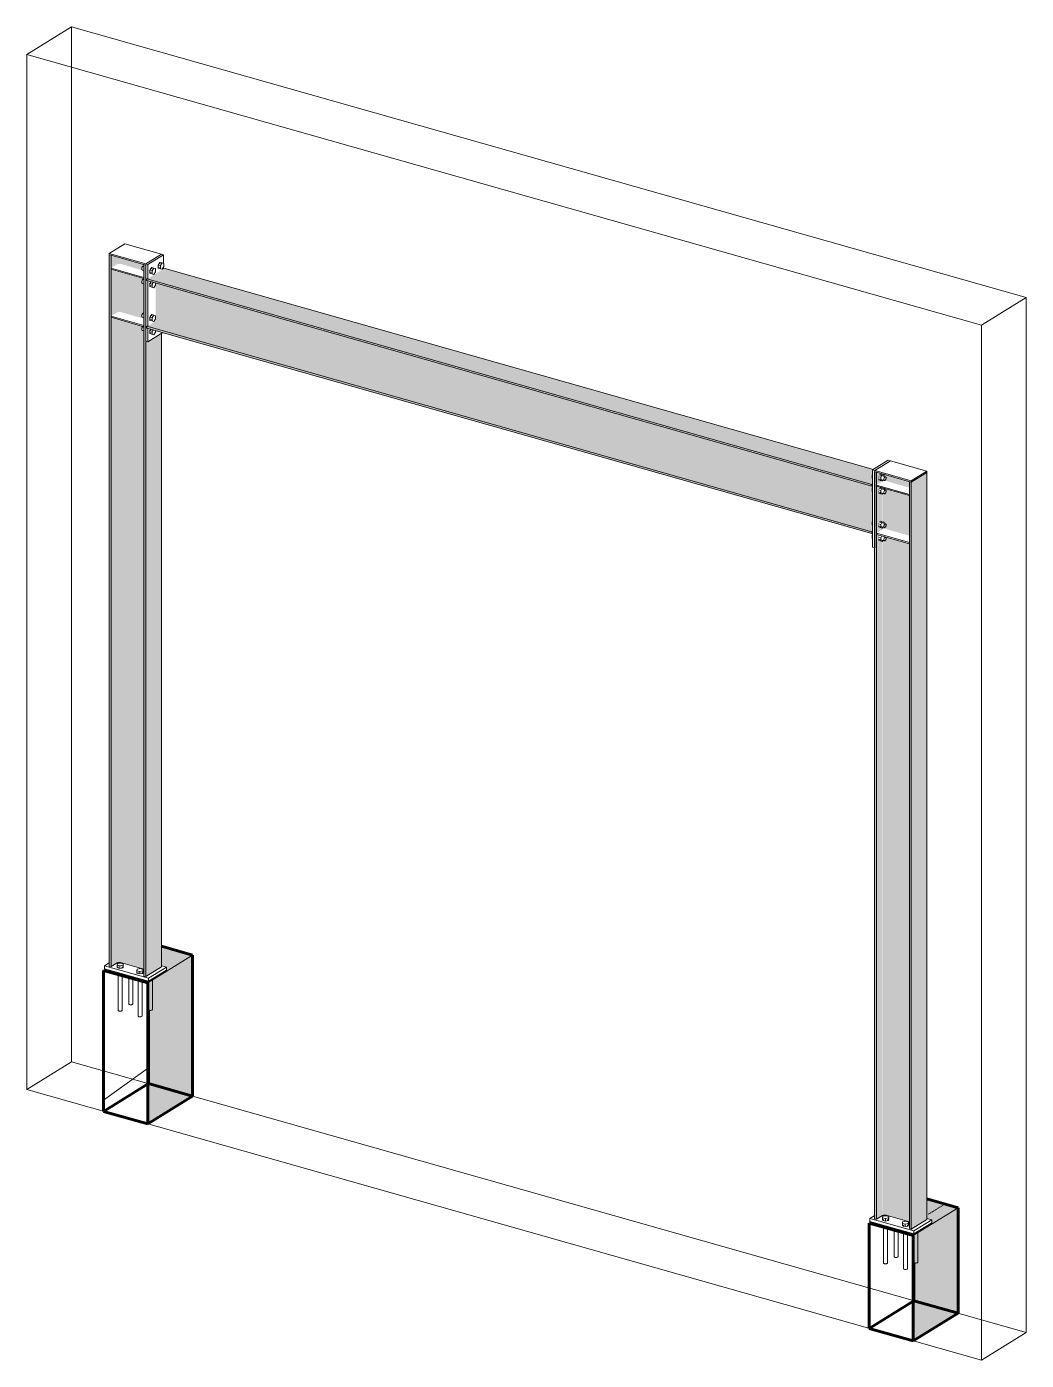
# Model space of a CAD drawing. Header units: inches. Extents: x -8939 to -8174, y -29 to 1319.
# Drawn here: x -8362 to -8174.1, y 1067.9 to 1318.6 of the extents above.
import ezdxf

# ---------------------------------------------------------------- set-up
doc = ezdxf.new("R2010")
doc.units = ezdxf.units.IN
doc.header["$MEASUREMENT"] = 0
doc.linetypes.add('Dash 1_16_', pattern=[0.125, 0.0625, -0.0625])
for name, color, linetype, lineweight in [('A-DETL-1', 90, 'Dash 1_16_', 9), ('A-GENM', 5, 'Continuous', 9), ('G-ANNO-SYMB', 111, 'Continuous', 9), ('S-BEAM', 12, 'Continuous', 9), ('S-BEAM-1', 63, 'Continuous', 9), ('S-COLS', 52, 'Continuous', 9), ('S-COLS-1', 22, 'Continuous', 9), ('S-FNDN', 32, 'Continuous', 18), ('S-FNDN-3', 32, 'Continuous', 60), ('S-FSTN', 2, 'Continuous', 9)]:
    doc.layers.add(name, color=color, linetype=linetype, lineweight=lineweight)
doc.layers.add('A-WALL-PATT-1', color=235, linetype='Continuous', lineweight=18, transparency=0.4)
doc.layers.add('S-FNDN-1', color=235, linetype='Continuous', lineweight=18, transparency=0.4)

# ---------------------------------------------------------------- blocks, each defined once
blk = doc.blocks.new('W-Wide Flange - W10X22 _MOMENT FRAME_-2399009-MOMENT FRAME _1_ - 3D')
at = {"layer": 'S-BEAM-1'}
for points in [[(-8727.81, 1232.6), (-8727.67, 1232.68), (-8727.67, 1233.78), (-8727.7, 1233.79), (-8727.7, 1234.38), (-8727.67, 1234.42), (-8727.67, 1235.32), (-8727.5, 1235.42), (-8860.86, 1273.24), (-8860.89, 1273.23), (-8860.89, 1273.13), (-8863.84, 1271.31), (-8863.95, 1271.33), (-8864.08, 1271.25), (-8733.46, 1234.2)], [(-8727.81, 1232.27), (-8727.81, 1232.6), (-8864.08, 1271.25), (-8864.08, 1270.92), (-8733.46, 1233.88)], [(-8727.69, 1225.55), (-8727.67, 1225.57), (-8727.67, 1231.28), (-8727.7, 1231.31), (-8727.7, 1231.88), (-8727.67, 1231.93), (-8727.67, 1232.36), (-8727.81, 1232.27), (-8862.41, 1270.45), (-8862.41, 1263.76), (-8727.7, 1225.55)], [(-8727.67, 1224.73), (-8727.69, 1224.93), (-8727.7, 1224.93), (-8727.7, 1225.55), (-8862.41, 1263.76), (-8862.41, 1263.71), (-8862.46, 1263.64), (-8862.56, 1263.3), (-8862.76, 1263.04), (-8727.7, 1224.74)], [(-8727.81, 1223.66), (-8727.67, 1223.75), (-8727.67, 1224.73), (-8862.76, 1263.04), (-8863.84, 1262.37), (-8863.95, 1262.4), (-8864.08, 1262.32), (-8730.47, 1224.42)], [(-8727.81, 1223.34), (-8727.81, 1223.66), (-8864.08, 1262.32), (-8864.08, 1261.99), (-8733.46, 1224.94)]]:
    blk.add_hatch(color=256, dxfattribs=at).paths.add_polyline_path(points, flags=0)
h = blk.add_hatch(color=256, dxfattribs=at)
h.paths.add_polyline_path([(-8727.81, 1223.34), (-8727.67, 1223.44), (-8727.67, 1223.75), (-8727.81, 1223.66)], flags=0)
h.paths.add_polyline_path([(-8727.81, 1232.27), (-8727.67, 1232.36), (-8727.67, 1232.68), (-8727.81, 1232.6)], flags=0)
at = {"layer": 'S-BEAM'}
for p, q in [((-8864.08, 1271.25), (-8863.95, 1271.33)), ((-8864.08, 1270.92), (-8864.08, 1271.25)), ((-8864.08, 1271.25), (-8727.81, 1232.6)), ((-8860.89, 1273.23), (-8860.86, 1273.24)), ((-8860.86, 1273.24), (-8727.5, 1235.42)), ((-8864.08, 1270.92), (-8727.81, 1232.27)), ((-8864.08, 1262.32), (-8863.95, 1262.4)), ((-8864.08, 1261.99), (-8864.08, 1262.32)), ((-8864.08, 1262.32), (-8727.81, 1223.66)), ((-8864.08, 1261.99), (-8727.81, 1223.34)), ((-8727.67, 1232.68), (-8727.81, 1232.6)), ((-8727.81, 1232.6), (-8727.81, 1232.27)), ((-8727.81, 1232.27), (-8727.67, 1232.36)), ((-8727.67, 1223.75), (-8727.81, 1223.66)), ((-8727.81, 1223.66), (-8727.81, 1223.34)), ((-8727.81, 1223.34), (-8727.67, 1223.42))]:
    blk.add_line(p, q, dxfattribs=at)
blk = doc.blocks.new('051200 - Structural Steel Framing - Base Plate - 4 holes - 2-1954473-MOMENT FRAME _1_ - 3D')
at = {"layer": 'A-GENM'}
for p, q in [((-8725.74, 1095), (-8725.78, 1094.73)), ((-8725.78, 1094.73), (-8725.25, 1094.58)), ((-8725.78, 1094.28), (-8725.78, 1094.73)), ((-8725.25, 1094.12), (-8725.78, 1094.28)), ((-8725.15, 1095.12), (-8725.74, 1095)), ((-8725.57, 1094.39), (-8725.57, 1094.14)), ((-8725.57, 1093.3), (-8725.57, 1092.94)), ((-8725.25, 1094.58), (-8724.66, 1094.7)), ((-8725.25, 1094.12), (-8725.25, 1094.58)), ((-8724.66, 1094.24), (-8725.25, 1094.12)), ((-8724.62, 1094.97), (-8725.15, 1095.12)), ((-8724.82, 1094.14), (-8724.82, 1094.39)), ((-8724.66, 1094.7), (-8724.62, 1094.97)), ((-8724.66, 1094.24), (-8724.66, 1094.7)), ((-8724.62, 1094.51), (-8724.66, 1094.24)), ((-8724.62, 1094.97), (-8724.62, 1094.51)), ((-8722.01, 1093.94), (-8722.06, 1093.67)), ((-8722.06, 1093.67), (-8721.52, 1093.52)), ((-8722.06, 1093.22), (-8722.06, 1093.67)), ((-8721.52, 1093.07), (-8722.06, 1093.22)), ((-8721.43, 1094.06), (-8722.01, 1093.94)), ((-8721.85, 1093.34), (-8721.85, 1093.08)), ((-8721.52, 1093.52), (-8720.94, 1093.64)), ((-8721.52, 1093.07), (-8721.52, 1093.52)), ((-8720.94, 1093.18), (-8721.52, 1093.07)), ((-8720.89, 1093.91), (-8721.43, 1094.06)), ((-8721.1, 1093.08), (-8721.1, 1093.34)), ((-8720.94, 1093.64), (-8720.89, 1093.91)), ((-8720.94, 1093.18), (-8720.94, 1093.64)), ((-8720.89, 1093.46), (-8720.94, 1093.18)), ((-8720.89, 1093.91), (-8720.89, 1093.46)), ((-8725.57, 1092.94), (-8725.57, 1086.22)), ((-8724.82, 1092.73), (-8724.82, 1093.09)), ((-8724.82, 1086.22), (-8724.82, 1092.73)), ((-8723.61, 1092.74), (-8723.61, 1092.39)), ((-8723.61, 1092.39), (-8723.61, 1087.43)), ((-8722.86, 1092.17), (-8722.86, 1092.53)), ((-8722.86, 1087.43), (-8722.86, 1092.17)), ((-8721.85, 1092.24), (-8721.85, 1091.89)), ((-8721.85, 1091.89), (-8721.85, 1085.16)), ((-8721.1, 1091.67), (-8721.1, 1092.03)), ((-8721.1, 1085.16), (-8721.1, 1091.67)), ((-8719.89, 1091.7), (-8719.89, 1086.38)), ((-8719.14, 1086.38), (-8719.14, 1092.16))]:
    blk.add_line(p, q, dxfattribs=at)
for points in [[(-8725.41, 1086.09, 0), (-8725.48, 1086.12, 0), (-8725.54, 1086.15, 0), (-8725.57, 1086.19, 0), (-8725.57, 1086.23, 0)], [(-8724.82, 1086.22, 0), (-8724.83, 1086.21, 0), (-8724.85, 1086.17, 0), (-8724.89, 1086.13, 0), (-8724.95, 1086.1, 0), (-8725.04, 1086.08, 0), (-8725.13, 1086.07, 0), (-8725.23, 1086.06, 0), (-8725.32, 1086.07, 0), (-8725.41, 1086.09, 0)], [(-8723.45, 1087.3, 0), (-8723.52, 1087.33, 0), (-8723.57, 1087.37, 0), (-8723.6, 1087.4, 0), (-8723.61, 1087.45, 0)], [(-8722.86, 1087.43, 0), (-8722.86, 1087.42, 0), (-8722.88, 1087.38, 0), (-8722.93, 1087.35, 0), (-8722.99, 1087.32, 0), (-8723.07, 1087.29, 0), (-8723.17, 1087.28, 0), (-8723.26, 1087.28, 0), (-8723.36, 1087.29, 0), (-8723.45, 1087.3, 0)], [(-8719.72, 1086.25, 0), (-8719.79, 1086.27, 0), (-8719.85, 1086.31, 0), (-8719.88, 1086.35, 0), (-8719.89, 1086.39, 0)], [(-8719.14, 1086.38, 0), (-8719.14, 1086.37, 0), (-8719.16, 1086.33, 0), (-8719.2, 1086.29, 0), (-8719.27, 1086.26, 0), (-8719.35, 1086.24, 0), (-8719.44, 1086.22, 0), (-8719.54, 1086.22, 0), (-8719.63, 1086.23, 0), (-8719.72, 1086.25, 0)], [(-8721.68, 1085.03, 0), (-8721.76, 1085.06, 0), (-8721.81, 1085.1, 0), (-8721.84, 1085.13, 0), (-8721.85, 1085.18, 0)], [(-8721.1, 1085.16, 0), (-8721.1, 1085.15, 0), (-8721.12, 1085.11, 0), (-8721.16, 1085.08, 0), (-8721.23, 1085.05, 0), (-8721.31, 1085.02, 0), (-8721.4, 1085.01, 0), (-8721.5, 1085.01, 0), (-8721.6, 1085.02, 0), (-8721.68, 1085.03, 0)]]:
    blk.add_polyline3d(points, dxfattribs=at)
at = {"layer": 'S-BEAM'}
for p, q in [((-8727.26, 1095.17), (-8728.18, 1094.61)), ((-8728.18, 1094.61), (-8719.9, 1092.26)), ((-8728.18, 1094.04), (-8728.18, 1094.61)), ((-8719.9, 1091.69), (-8728.18, 1094.04)), ((-8719.9, 1092.26), (-8716.53, 1094.34)), ((-8716.53, 1093.77), (-8719.9, 1091.69)), ((-8716.53, 1094.34), (-8717.45, 1094.6)), ((-8716.53, 1093.77), (-8716.53, 1094.34)), ((-8719.9, 1092.26), (-8719.9, 1091.69))]:
    blk.add_line(p, q, dxfattribs=at)
blk = doc.blocks.new('051200 - Structural Steel Framing - Base Plate - 4 holes - 2-V2-MOMENT FRAME _1_ - 3D')
at = {"layer": 'A-GENM'}
for p, q in [((-8869.59, 1142.5), (-8869.63, 1142.23)), ((-8869.63, 1142.23), (-8869.1, 1142.07)), ((-8869.63, 1141.77), (-8869.63, 1142.23)), ((-8869.1, 1141.62), (-8869.63, 1141.77)), ((-8869, 1142.62), (-8869.59, 1142.5)), ((-8869.43, 1141.89), (-8869.43, 1141.64)), ((-8869.43, 1140.8), (-8869.43, 1140.44)), ((-8869.1, 1142.07), (-8868.51, 1142.19)), ((-8869.1, 1141.62), (-8869.1, 1142.07)), ((-8868.51, 1141.74), (-8869.1, 1141.62)), ((-8868.47, 1142.46), (-8869, 1142.62)), ((-8868.68, 1141.64), (-8868.68, 1141.89)), ((-8868.51, 1142.19), (-8868.47, 1142.46)), ((-8868.51, 1141.74), (-8868.51, 1142.19)), ((-8868.47, 1142.01), (-8868.51, 1141.74)), ((-8868.47, 1142.46), (-8868.47, 1142.01)), ((-8865.86, 1141.44), (-8865.91, 1141.17)), ((-8865.91, 1141.17), (-8865.37, 1141.02)), ((-8865.91, 1140.72), (-8865.91, 1141.17)), ((-8865.28, 1141.56), (-8865.86, 1141.44)), ((-8865.7, 1140.83), (-8865.7, 1140.58)), ((-8865.37, 1141.02), (-8864.79, 1141.14)), ((-8865.37, 1140.56), (-8865.37, 1141.02)), ((-8864.74, 1141.41), (-8865.28, 1141.56)), ((-8864.95, 1140.58), (-8864.95, 1140.83)), ((-8864.79, 1141.14), (-8864.74, 1141.41)), ((-8864.79, 1140.68), (-8864.79, 1141.14)), ((-8864.74, 1140.95), (-8864.79, 1140.68)), ((-8864.74, 1141.41), (-8864.74, 1140.95)), ((-8869.43, 1140.44), (-8869.43, 1133.72)), ((-8868.68, 1140.23), (-8868.68, 1140.59)), ((-8868.68, 1133.72), (-8868.68, 1140.23)), ((-8867.46, 1140.24), (-8867.46, 1139.88)), ((-8867.46, 1139.88), (-8867.46, 1134.93)), ((-8866.71, 1139.67), (-8866.71, 1140.03)), ((-8866.71, 1134.93), (-8866.71, 1139.67)), ((-8865.37, 1140.56), (-8865.91, 1140.72)), ((-8865.7, 1139.74), (-8865.7, 1139.38)), ((-8865.7, 1139.38), (-8865.7, 1132.66)), ((-8864.79, 1140.68), (-8865.37, 1140.56)), ((-8864.95, 1139.17), (-8864.95, 1139.53)), ((-8864.95, 1132.66), (-8864.95, 1139.17)), ((-8863.74, 1139.2), (-8863.74, 1133.87)), ((-8862.99, 1133.87), (-8862.99, 1139.66))]:
    blk.add_line(p, q, dxfattribs=at)
for points in [[(-8869.26, 1133.59, 0), (-8869.33, 1133.62, 0), (-8869.39, 1133.65, 0), (-8869.42, 1133.69, 0), (-8869.42, 1133.73, 0)], [(-8868.68, 1133.72, 0), (-8868.68, 1133.71, 0), (-8868.7, 1133.67, 0), (-8868.74, 1133.63, 0), (-8868.8, 1133.6, 0), (-8868.89, 1133.58, 0), (-8868.98, 1133.56, 0), (-8869.08, 1133.56, 0), (-8869.17, 1133.57, 0), (-8869.26, 1133.59, 0)], [(-8867.3, 1134.8, 0), (-8867.37, 1134.83, 0), (-8867.42, 1134.86, 0), (-8867.46, 1134.9, 0), (-8867.46, 1134.94, 0)], [(-8866.71, 1134.93, 0), (-8866.71, 1134.92, 0), (-8866.73, 1134.88, 0), (-8866.78, 1134.84, 0), (-8866.84, 1134.81, 0), (-8866.92, 1134.79, 0), (-8867.02, 1134.78, 0), (-8867.11, 1134.78, 0), (-8867.21, 1134.78, 0), (-8867.3, 1134.8, 0)], [(-8863.57, 1133.74, 0), (-8863.64, 1133.77, 0), (-8863.7, 1133.81, 0), (-8863.73, 1133.85, 0), (-8863.74, 1133.89, 0)], [(-8862.99, 1133.87, 0), (-8862.99, 1133.86, 0), (-8863.01, 1133.82, 0), (-8863.05, 1133.79, 0), (-8863.12, 1133.76, 0), (-8863.2, 1133.73, 0), (-8863.29, 1133.72, 0), (-8863.39, 1133.72, 0), (-8863.48, 1133.73, 0), (-8863.57, 1133.74, 0)], [(-8865.53, 1132.53, 0), (-8865.61, 1132.56, 0), (-8865.66, 1132.59, 0), (-8865.69, 1132.63, 0), (-8865.7, 1132.67, 0)], [(-8864.95, 1132.66, 0), (-8864.95, 1132.65, 0), (-8864.97, 1132.61, 0), (-8865.01, 1132.57, 0), (-8865.08, 1132.54, 0), (-8865.16, 1132.52, 0), (-8865.25, 1132.51, 0), (-8865.35, 1132.51, 0), (-8865.45, 1132.51, 0), (-8865.53, 1132.53, 0)]]:
    blk.add_polyline3d(points, dxfattribs=at)
at = {"layer": 'S-BEAM'}
for p, q in [((-8871.11, 1142.67), (-8872.03, 1142.1)), ((-8872.03, 1142.1), (-8863.75, 1139.76)), ((-8872.03, 1141.54), (-8872.03, 1142.1)), ((-8863.75, 1139.19), (-8872.03, 1141.54)), ((-8863.75, 1139.76), (-8860.38, 1141.84)), ((-8860.38, 1141.27), (-8863.75, 1139.19)), ((-8860.38, 1141.84), (-8861.3, 1142.1)), ((-8860.38, 1141.27), (-8860.38, 1141.84)), ((-8863.75, 1139.76), (-8863.75, 1139.19))]:
    blk.add_line(p, q, dxfattribs=at)
blk = doc.blocks.new('051200 - Structural Steel Framing - Moment Frame - Bolted - 1-2290656-MOMENT FRAME _1_ - 3D')
at = {"layer": 'A-GENM'}
for p, q in [((-8727.7, 1234.38), (-8727.67, 1234.42)), ((-8727.7, 1233.79), (-8727.7, 1234.38)), ((-8727.67, 1234.37), (-8727.7, 1234.38)), ((-8727.67, 1233.78), (-8727.7, 1233.79)), ((-8727.67, 1233.78), (-8727.7, 1233.79)), ((-8726.63, 1233.67), (-8725.42, 1233.33)), ((-8726.55, 1234.05), (-8726.13, 1233.93)), ((-8725.22, 1234.05), (-8726.43, 1234.4)), ((-8726.23, 1234.54), (-8725.82, 1234.42)), ((-8725.82, 1234.42), (-8726.13, 1233.93)), ((-8726.13, 1233.93), (-8726.13, 1233.34)), ((-8725.5, 1234.32), (-8725.82, 1234.42)), ((-8725.5, 1234.13), (-8725.5, 1234.32)), ((-8727.7, 1231.88), (-8727.67, 1231.93)), ((-8727.7, 1231.29), (-8727.7, 1231.88)), ((-8727.67, 1231.87), (-8727.7, 1231.88)), ((-8727.67, 1231.28), (-8727.7, 1231.29)), ((-8727.67, 1231.28), (-8727.7, 1231.29)), ((-8726.63, 1231.18), (-8725.42, 1230.83)), ((-8726.55, 1233.46), (-8726.13, 1233.34)), ((-8726.55, 1231.55), (-8726.13, 1231.44)), ((-8725.22, 1231.56), (-8726.43, 1231.9)), ((-8726.23, 1233.36), (-8725.82, 1233.24)), ((-8726.23, 1232.04), (-8725.82, 1231.93)), ((-8726.13, 1233.34), (-8725.82, 1233.24)), ((-8725.82, 1231.93), (-8726.13, 1231.44)), ((-8726.13, 1231.44), (-8726.13, 1230.85)), ((-8725.82, 1233.24), (-8725.71, 1233.41)), ((-8725.5, 1231.83), (-8725.82, 1231.93)), ((-8725.5, 1231.63), (-8725.5, 1231.83)), ((-8726.55, 1230.96), (-8726.13, 1230.85)), ((-8726.23, 1230.86), (-8725.82, 1230.75)), ((-8726.13, 1230.85), (-8725.82, 1230.75)), ((-8725.82, 1230.75), (-8725.71, 1230.92)), ((-8727.7, 1225.52), (-8727.67, 1225.57)), ((-8727.7, 1224.93), (-8727.7, 1225.52)), ((-8727.67, 1225.52), (-8727.7, 1225.52)), ((-8727.67, 1224.93), (-8727.7, 1224.93)), ((-8727.67, 1224.93), (-8727.7, 1224.93)), ((-8726.63, 1224.82), (-8725.42, 1224.48)), ((-8726.55, 1225.2), (-8726.13, 1225.08)), ((-8726.55, 1224.61), (-8726.13, 1224.49)), ((-8725.22, 1225.2), (-8726.43, 1225.54)), ((-8726.23, 1225.69), (-8725.82, 1225.57)), ((-8726.23, 1224.51), (-8725.82, 1224.39)), ((-8725.82, 1225.57), (-8726.13, 1225.08)), ((-8726.13, 1225.08), (-8726.13, 1224.49)), ((-8726.13, 1224.49), (-8725.82, 1224.39)), ((-8725.5, 1225.47), (-8725.82, 1225.57)), ((-8725.82, 1224.39), (-8725.71, 1224.56)), ((-8725.5, 1225.28), (-8725.5, 1225.47)), ((-8727.7, 1223.03), (-8727.67, 1223.07)), ((-8727.7, 1222.44), (-8727.7, 1223.03)), ((-8727.67, 1223.02), (-8727.7, 1223.03)), ((-8727.67, 1222.43), (-8727.7, 1222.44)), ((-8727.67, 1222.43), (-8727.7, 1222.44)), ((-8726.63, 1222.32), (-8725.42, 1221.98)), ((-8726.55, 1222.7), (-8726.13, 1222.58)), ((-8726.55, 1222.11), (-8726.13, 1221.99)), ((-8725.22, 1222.7), (-8726.43, 1223.04)), ((-8726.23, 1222.01), (-8725.82, 1221.89)), ((-8725.91, 1222.92), (-8726.13, 1222.58)), ((-8726.13, 1222.58), (-8726.13, 1221.99)), ((-8726.13, 1221.99), (-8725.82, 1221.89)), ((-8725.82, 1221.89), (-8725.71, 1222.06)), ((-8725.5, 1222.78), (-8725.5, 1222.8))]:
    blk.add_line(p, q, dxfattribs=at)
for points in [[(-8725.11, 1233.82, 0), (-8725.11, 1233.91, 0), (-8725.14, 1233.97, 0), (-8725.17, 1234.02, 0), (-8725.21, 1234.05, 0), (-8725.26, 1234.05, 0), (-8725.32, 1234.03, 0), (-8725.37, 1233.99, 0), (-8725.42, 1233.92, 0), (-8725.47, 1233.84, 0), (-8725.5, 1233.75, 0), (-8725.52, 1233.65, 0), (-8725.53, 1233.56, 0)], [(-8725.53, 1233.56, 0), (-8725.52, 1233.48, 0), (-8725.5, 1233.41, 0), (-8725.47, 1233.36, 0), (-8725.42, 1233.33, 0)], [(-8725.42, 1233.33, 0), (-8725.37, 1233.33, 0), (-8725.32, 1233.35, 0), (-8725.26, 1233.4, 0), (-8725.21, 1233.46, 0), (-8725.17, 1233.54, 0), (-8725.14, 1233.63, 0), (-8725.11, 1233.73, 0), (-8725.11, 1233.82, 0)], [(-8725.11, 1231.32, 0), (-8725.11, 1231.41, 0), (-8725.14, 1231.48, 0), (-8725.17, 1231.53, 0), (-8725.21, 1231.55, 0), (-8725.26, 1231.56, 0), (-8725.32, 1231.54, 0), (-8725.37, 1231.49, 0), (-8725.42, 1231.42, 0), (-8725.47, 1231.34, 0), (-8725.5, 1231.25, 0), (-8725.52, 1231.16, 0), (-8725.53, 1231.06, 0)], [(-8725.53, 1231.06, 0), (-8725.52, 1230.98, 0), (-8725.5, 1230.91, 0), (-8725.47, 1230.86, 0), (-8725.42, 1230.83, 0)], [(-8725.42, 1230.83, 0), (-8725.37, 1230.83, 0), (-8725.32, 1230.85, 0), (-8725.26, 1230.9, 0), (-8725.21, 1230.96, 0), (-8725.17, 1231.05, 0), (-8725.14, 1231.14, 0), (-8725.11, 1231.23, 0), (-8725.11, 1231.32, 0)], [(-8725.11, 1224.97, 0), (-8725.11, 1225.05, 0), (-8725.14, 1225.12, 0), (-8725.17, 1225.17, 0), (-8725.21, 1225.2, 0), (-8725.26, 1225.2, 0), (-8725.32, 1225.18, 0), (-8725.37, 1225.13, 0), (-8725.42, 1225.07, 0), (-8725.47, 1224.99, 0), (-8725.5, 1224.9, 0), (-8725.52, 1224.8, 0), (-8725.53, 1224.71, 0)], [(-8725.53, 1224.71, 0), (-8725.52, 1224.62, 0), (-8725.5, 1224.55, 0), (-8725.47, 1224.5, 0), (-8725.42, 1224.48, 0)], [(-8725.42, 1224.48, 0), (-8725.37, 1224.48, 0), (-8725.32, 1224.5, 0), (-8725.26, 1224.54, 0), (-8725.21, 1224.61, 0), (-8725.17, 1224.69, 0), (-8725.14, 1224.78, 0), (-8725.11, 1224.88, 0), (-8725.11, 1224.97, 0)], [(-8725.11, 1222.47, 0), (-8725.11, 1222.55, 0), (-8725.14, 1222.62, 0), (-8725.17, 1222.67, 0), (-8725.21, 1222.7, 0), (-8725.26, 1222.7, 0), (-8725.32, 1222.68, 0), (-8725.37, 1222.64, 0), (-8725.42, 1222.57, 0), (-8725.47, 1222.49, 0), (-8725.5, 1222.4, 0), (-8725.52, 1222.3, 0), (-8725.53, 1222.21, 0)], [(-8725.53, 1222.21, 0), (-8725.52, 1222.13, 0), (-8725.5, 1222.06, 0), (-8725.47, 1222.01, 0), (-8725.42, 1221.98, 0)], [(-8725.42, 1221.98, 0), (-8725.37, 1221.98, 0), (-8725.32, 1222, 0), (-8725.26, 1222.04, 0), (-8725.21, 1222.11, 0), (-8725.17, 1222.19, 0), (-8725.14, 1222.28, 0), (-8725.11, 1222.38, 0), (-8725.11, 1222.47, 0)]]:
    blk.add_polyline3d(points, dxfattribs=at)
at = {"layer": 'S-FSTN'}
for p, q in [((-8727.67, 1235.32), (-8724.72, 1237.14)), ((-8724.31, 1237.03), (-8727.26, 1235.2)), ((-8724.31, 1237.03), (-8727.26, 1235.2)), ((-8724.31, 1237.03), (-8724.72, 1237.14)), ((-8717.45, 1235.08), (-8724.31, 1237.03)), ((-8727.67, 1220.79), (-8727.67, 1235.32)), ((-8727.67, 1235.32), (-8727.26, 1235.2)), ((-8727.26, 1235.2), (-8720.4, 1233.26)), ((-8727.26, 1234.97), (-8727.26, 1235.2)), ((-8727.26, 1235.2), (-8727.26, 1220.67)), ((-8726.93, 1234.88), (-8727.26, 1234.97)), ((-8720.41, 1233.03), (-8726.93, 1234.88)), ((-8720.4, 1233.26), (-8717.45, 1235.08)), ((-8717.45, 1234.86), (-8720.4, 1233.03)), ((-8717.45, 1235.08), (-8717.45, 1234.86)), ((-8726.93, 1232.47), (-8720.73, 1230.72)), ((-8720.73, 1230.49), (-8726.93, 1232.25)), ((-8720.4, 1233.26), (-8720.4, 1233.03)), ((-8720.73, 1230.72), (-8720.73, 1230.49)), ((-8726.93, 1223.44), (-8720.73, 1221.68)), ((-8720.73, 1221.45), (-8726.93, 1223.21)), ((-8720.73, 1221.68), (-8720.73, 1221.45)), ((-8727.26, 1220.67), (-8727.67, 1220.79))]:
    blk.add_line(p, q, dxfattribs=at)
blk = doc.blocks.new('051200 - Structural Steel Framing - Moment Frame - Bolted - 1-2398473-MOMENT FRAME _1_ - 3D')
at = {"layer": 'A-GENM'}
for p, q in [((-8861.9, 1273.84), (-8861.59, 1274.33)), ((-8861.9, 1273.25), (-8861.9, 1273.84)), ((-8861.49, 1273.73), (-8861.9, 1273.84)), ((-8861.49, 1274.1), (-8861.79, 1274.19)), ((-8861.17, 1274.22), (-8861.59, 1274.33)), ((-8861.17, 1274.22), (-8861.49, 1273.73)), ((-8861.49, 1273.73), (-8861.49, 1273.14)), ((-8860.86, 1274.12), (-8861.17, 1274.22)), ((-8860.86, 1273.53), (-8860.86, 1274.12)), ((-8864.9, 1272.89), (-8864.59, 1272.8)), ((-8864.59, 1273.58), (-8864.69, 1273.61)), ((-8864.61, 1273.21), (-8864.59, 1273.25)), ((-8864.61, 1272.62), (-8864.61, 1273.21)), ((-8864.61, 1273.21), (-8864.59, 1273.2)), ((-8864.59, 1272.61), (-8864.61, 1272.62)), ((-8864.61, 1272.62), (-8864.59, 1272.61)), ((-8863.54, 1272.51), (-8863.24, 1272.42)), ((-8863.46, 1272.88), (-8863.14, 1273.37)), ((-8863.46, 1272.29), (-8863.46, 1272.88)), ((-8863.04, 1272.77), (-8863.46, 1272.88)), ((-8863.14, 1272.19), (-8863.46, 1272.29)), ((-8863.04, 1272.18), (-8863.46, 1272.29)), ((-8863.04, 1273.14), (-8863.34, 1273.23)), ((-8862.73, 1273.26), (-8863.14, 1273.37)), ((-8862.73, 1272.08), (-8863.14, 1272.19)), ((-8862.73, 1273.26), (-8863.04, 1272.77)), ((-8863.04, 1272.77), (-8863.04, 1272.18)), ((-8863.04, 1272.18), (-8862.73, 1272.08)), ((-8862.41, 1273.16), (-8862.73, 1273.26)), ((-8862.73, 1272.08), (-8862.41, 1272.57)), ((-8862.41, 1272.57), (-8862.41, 1273.16)), ((-8861.99, 1273.47), (-8861.69, 1273.38)), ((-8861.59, 1273.15), (-8861.9, 1273.25)), ((-8861.49, 1273.14), (-8861.9, 1273.25)), ((-8861.17, 1273.04), (-8861.59, 1273.15)), ((-8861.49, 1273.14), (-8861.17, 1273.04)), ((-8861.17, 1273.04), (-8860.86, 1273.53)), ((-8864.9, 1270.39), (-8864.59, 1270.31)), ((-8864.59, 1271.09), (-8864.69, 1271.12)), ((-8864.61, 1270.71), (-8864.59, 1270.76)), ((-8864.61, 1270.12), (-8864.61, 1270.71)), ((-8864.61, 1270.71), (-8864.59, 1270.71)), ((-8864.59, 1270.12), (-8864.61, 1270.12)), ((-8864.61, 1270.12), (-8864.59, 1270.12)), ((-8863.54, 1270.01), (-8863.24, 1269.92)), ((-8863.46, 1270.39), (-8863.26, 1270.69)), ((-8863.46, 1269.8), (-8863.46, 1270.39)), ((-8863.04, 1270.27), (-8863.46, 1270.39)), ((-8863.14, 1269.7), (-8863.46, 1269.8)), ((-8863.04, 1269.68), (-8863.46, 1269.8)), ((-8862.73, 1269.58), (-8863.14, 1269.7)), ((-8862.85, 1270.57), (-8863.04, 1270.27)), ((-8863.04, 1270.27), (-8863.04, 1269.68)), ((-8863.04, 1269.68), (-8862.73, 1269.58)), ((-8862.73, 1269.58), (-8862.41, 1270.07)), ((-8862.41, 1270.07), (-8862.41, 1270.45)), ((-8864.9, 1264.04), (-8864.59, 1263.95)), ((-8864.59, 1264.73), (-8864.69, 1264.76)), ((-8864.61, 1264.36), (-8864.59, 1264.4)), ((-8864.61, 1263.77), (-8864.61, 1264.36)), ((-8864.61, 1264.36), (-8864.59, 1264.35)), ((-8864.59, 1263.76), (-8864.61, 1263.77)), ((-8864.61, 1263.77), (-8864.59, 1263.76)), ((-8863.54, 1263.65), (-8863.24, 1263.57)), ((-8863.46, 1264.03), (-8863.14, 1264.52)), ((-8863.46, 1263.44), (-8863.46, 1264.03)), ((-8863.04, 1263.91), (-8863.46, 1264.03)), ((-8863.04, 1264.29), (-8863.34, 1264.37)), ((-8862.73, 1264.4), (-8863.14, 1264.52)), ((-8862.73, 1264.4), (-8863.04, 1263.91)), ((-8863.04, 1263.91), (-8863.04, 1263.32)), ((-8862.41, 1264.3), (-8862.73, 1264.4)), ((-8862.73, 1263.22), (-8862.41, 1263.71)), ((-8862.41, 1263.71), (-8862.41, 1264.3)), ((-8864.9, 1261.54), (-8864.59, 1261.45)), ((-8864.59, 1262.23), (-8864.69, 1262.26)), ((-8864.61, 1261.86), (-8864.59, 1261.9)), ((-8864.61, 1261.27), (-8864.61, 1261.86)), ((-8864.61, 1261.86), (-8864.59, 1261.85)), ((-8864.59, 1261.26), (-8864.61, 1261.27)), ((-8864.61, 1261.27), (-8864.59, 1261.26)), ((-8863.54, 1261.16), (-8863.24, 1261.07)), ((-8863.14, 1263.34), (-8863.46, 1263.44)), ((-8863.04, 1263.32), (-8863.46, 1263.44)), ((-8863.46, 1261.53), (-8863.3, 1261.77)), ((-8863.46, 1260.94), (-8863.46, 1261.53)), ((-8863.04, 1261.41), (-8863.46, 1261.53)), ((-8862.73, 1263.22), (-8863.14, 1263.34)), ((-8863.04, 1263.32), (-8862.73, 1263.22)), ((-8862.89, 1261.65), (-8863.04, 1261.41)), ((-8863.04, 1261.41), (-8863.04, 1260.82)), ((-8862.73, 1260.72), (-8862.41, 1261.21)), ((-8862.41, 1261.21), (-8862.41, 1261.52)), ((-8863.14, 1260.84), (-8863.46, 1260.94)), ((-8863.04, 1260.82), (-8863.46, 1260.94)), ((-8862.73, 1260.72), (-8863.14, 1260.84)), ((-8863.04, 1260.82), (-8862.73, 1260.72))]:
    blk.add_line(p, q, dxfattribs=at)
for points in [[(-8865.01, 1273.12, 0), (-8865, 1273.21, 0), (-8864.98, 1273.31, 0), (-8864.95, 1273.4, 0), (-8864.9, 1273.48, 0), (-8864.85, 1273.55, 0), (-8864.8, 1273.59, 0), (-8864.74, 1273.61, 0), (-8864.69, 1273.61, 0)], [(-8864.9, 1272.89, 0), (-8864.95, 1272.92, 0), (-8864.98, 1272.97, 0), (-8865, 1273.04, 0), (-8865.01, 1273.12, 0)], [(-8865.01, 1270.62, 0), (-8865, 1270.72, 0), (-8864.98, 1270.81, 0), (-8864.95, 1270.9, 0), (-8864.9, 1270.98, 0), (-8864.85, 1271.05, 0), (-8864.8, 1271.1, 0), (-8864.74, 1271.12, 0), (-8864.69, 1271.11, 0)], [(-8864.9, 1270.39, 0), (-8864.95, 1270.42, 0), (-8864.98, 1270.47, 0), (-8865, 1270.54, 0), (-8865.01, 1270.62, 0)], [(-8865.01, 1264.27, 0), (-8865, 1264.36, 0), (-8864.98, 1264.46, 0), (-8864.95, 1264.55, 0), (-8864.9, 1264.63, 0), (-8864.85, 1264.69, 0), (-8864.8, 1264.74, 0), (-8864.74, 1264.76, 0), (-8864.69, 1264.76, 0)], [(-8864.9, 1264.04, 0), (-8864.95, 1264.07, 0), (-8864.98, 1264.12, 0), (-8865, 1264.18, 0), (-8865.01, 1264.27, 0)], [(-8865.01, 1261.77, 0), (-8865, 1261.86, 0), (-8864.98, 1261.96, 0), (-8864.95, 1262.05, 0), (-8864.9, 1262.13, 0), (-8864.85, 1262.2, 0), (-8864.8, 1262.24, 0), (-8864.74, 1262.26, 0), (-8864.69, 1262.26, 0)], [(-8864.9, 1261.54, 0), (-8864.95, 1261.57, 0), (-8864.98, 1261.62, 0), (-8865, 1261.69, 0), (-8865.01, 1261.77, 0)]]:
    blk.add_polyline3d(points, dxfattribs=at)
at = {"layer": 'S-FSTN'}
for p, q in [((-8868.16, 1277.83), (-8871.11, 1276)), ((-8861.3, 1275.88), (-8868.16, 1277.83)), ((-8871.11, 1276), (-8864.26, 1274.06)), ((-8871.11, 1275.77), (-8871.11, 1276)), ((-8870.78, 1275.68), (-8871.11, 1275.77)), ((-8864.26, 1273.83), (-8870.78, 1275.68)), ((-8864.26, 1274.06), (-8861.3, 1275.88)), ((-8864.26, 1274.06), (-8861.3, 1275.88)), ((-8864.26, 1274.06), (-8864.26, 1273.83)), ((-8864.26, 1273.83), (-8864.26, 1274.06)), ((-8864.26, 1274.06), (-8863.84, 1273.94)), ((-8864.26, 1259.53), (-8864.26, 1273.83)), ((-8860.89, 1275.77), (-8863.84, 1273.94)), ((-8863.84, 1273.94), (-8863.84, 1271.31)), ((-8860.89, 1275.77), (-8861.3, 1275.88)), ((-8860.89, 1274.12), (-8860.89, 1275.77)), ((-8870.78, 1273.27), (-8864.59, 1271.52)), ((-8870.78, 1273.05), (-8870.78, 1273.27)), ((-8864.59, 1271.29), (-8870.78, 1273.05)), ((-8864.59, 1271.52), (-8864.59, 1271.29)), ((-8860.89, 1273.13), (-8860.89, 1273.48)), ((-8863.84, 1270.86), (-8863.84, 1262.37)), ((-8870.78, 1264.24), (-8864.59, 1262.48)), ((-8870.78, 1264.01), (-8870.78, 1264.24)), ((-8864.59, 1262.25), (-8870.78, 1264.01)), ((-8864.59, 1262.48), (-8864.59, 1262.25)), ((-8863.84, 1261.92), (-8863.84, 1259.41)), ((-8863.84, 1259.41), (-8861.06, 1261.13)), ((-8863.84, 1259.41), (-8864.26, 1259.53))]:
    blk.add_line(p, q, dxfattribs=at)

msp = doc.modelspace()

# ---------------------------------------------------------------- hatches: boundary and pattern name
at = {"layer": 'A-WALL-PATT-1'}
for points in [[(-8339.26711, 1112.36811), (-8330.81615, 1117.59128), (-8330.81615, 1144.09547), (-8339.26711, 1138.8723), (-8339.26711, 1126.6695)], [(-8195.41665, 1071.56791), (-8186.96568, 1076.79108), (-8186.96568, 1096.59781), (-8195.41665, 1091.37464), (-8195.41665, 1082.873)]]:
    msp.add_hatch(color=256, dxfattribs=at).paths.add_polyline_path(points, flags=0)
at = {"layer": 'S-COLS-1'}
for points in [[(-8346.15458, 1141.93466), (-8346.15458, 1275.67924), (-8346.48574, 1275.77317), (-8346.48574, 1142.02859)], [(-8339.6306, 1140.08427), (-8339.6306, 1273.82885), (-8339.96176, 1273.92278), (-8339.96176, 1140.17819)], [(-8339.6306, 1140.08427), (-8336.67491, 1141.91105), (-8336.67491, 1260.97931), (-8339.21651, 1259.40846), (-8339.63047, 1259.52587), (-8339.6306, 1140.35591)], [(-8202.30411, 1094.437), (-8202.30411, 1234.87904), (-8202.63528, 1234.97297), (-8202.63528, 1094.53093)], [(-8195.78013, 1092.58661), (-8192.82444, 1094.41339), (-8192.82444, 1234.8545), (-8195.78013, 1233.02844), (-8195.78013, 1093.72285)], [(-8195.78013, 1092.58661), (-8195.78013, 1233.02865), (-8196.1113, 1233.12258), (-8196.1113, 1092.68054)]]:
    msp.add_hatch(color=256, dxfattribs=at).paths.add_polyline_path(points, flags=0)
h = msp.add_hatch(color=256, dxfattribs=at)
h.paths.add_polyline_path([(-8339.6306, 1273.82885), (-8339.6305, 1273.82894), (-8339.63088, 1273.82893)], flags=0)
h.paths.add_polyline_path([(-8346.15458, 1275.67924), (-8346.15445, 1275.67932), (-8346.48574, 1275.77317)], flags=0)
h = msp.add_hatch(color=256, dxfattribs=at)
h.paths.add_polyline_path([(-8346.15458, 1141.93466), (-8345.01324, 1142.64007), (-8345.01324, 1263.68652), (-8346.15458, 1264.01023), (-8346.15458, 1142.10401)], flags=0)
h.paths.add_polyline_path([(-8346.15445, 1264.23723), (-8345.01324, 1264.94256), (-8345.01324, 1272.72171), (-8346.15458, 1273.04542), (-8346.15458, 1264.23727)], flags=0)
h.paths.add_polyline_path([(-8346.15445, 1273.27242), (-8345.01324, 1273.97775), (-8345.01324, 1275.35564), (-8346.15458, 1275.67924), (-8346.15458, 1273.27246)], flags=0)
h = msp.add_hatch(color=256, dxfattribs=at)
h.paths.add_polyline_path([(-8345.01324, 1142.64007), (-8344.82736, 1142.70745), (-8344.5859, 1142.72689), (-8344.35358, 1142.70745), (-8344.35358, 1263.49942), (-8345.01324, 1263.68652), (-8345.01324, 1143.09319)], flags=0)
h.paths.add_polyline_path([(-8345.01324, 1264.94256), (-8344.82736, 1265.00994), (-8344.5859, 1265.02938), (-8344.35358, 1264.99567), (-8344.36036, 1272.53653), (-8345.01324, 1272.72171), (-8345.01324, 1269.00813)], flags=0)
h.paths.add_polyline_path([(-8345.01324, 1273.97775), (-8344.82736, 1274.04513), (-8344.5859, 1274.06457), (-8344.35358, 1274.03086), (-8344.35578, 1275.16917), (-8345.01324, 1275.35564), (-8345.01324, 1274.48269)], flags=0)
h = msp.add_hatch(color=256, dxfattribs=at)
h.paths.add_polyline_path([(-8339.96176, 1141.44753), (-8339.96176, 1261.26093), (-8339.98871, 1261.26946), (-8339.98871, 1261.4591), (-8340.31999, 1261.56791), (-8340.37443, 1261.68693), (-8340.37443, 1261.86321), (-8340.31999, 1262.04952), (-8340.22571, 1262.19593), (-8340.11684, 1262.26322), (-8339.98871, 1262.23859), (-8344.35358, 1263.49942), (-8344.35358, 1142.69318), (-8340.11465, 1141.49089)], flags=0)
h.paths.add_polyline_path([(-8339.96176, 1263.75002), (-8339.96176, 1263.75828), (-8339.98871, 1263.76682), (-8339.98871, 1263.95646), (-8340.31999, 1264.06527), (-8340.37443, 1264.18429), (-8340.37443, 1264.36057), (-8340.31999, 1264.54688), (-8340.22571, 1264.69329), (-8340.11684, 1264.76058), (-8339.98871, 1264.73595), (-8339.96176, 1264.73854), (-8339.96176, 1270.1152), (-8339.98871, 1270.12374), (-8339.98871, 1270.31338), (-8340.31999, 1270.42218), (-8340.37443, 1270.5412), (-8340.37443, 1270.71748), (-8340.31999, 1270.90379), (-8340.22571, 1271.0502), (-8340.11684, 1271.11749), (-8339.98871, 1271.09287), (-8339.96176, 1271.09545), (-8339.96176, 1271.28896), (-8344.35358, 1272.53461), (-8344.35358, 1264.99567), (-8339.98871, 1263.75766)], flags=0)
h.paths.add_polyline_path([(-8339.98871, 1272.79285), (-8339.98871, 1272.81074), (-8340.31999, 1272.91954), (-8340.37443, 1273.03856), (-8340.37443, 1273.21484), (-8340.31999, 1273.40115), (-8340.22571, 1273.54756), (-8340.11684, 1273.61485), (-8339.98871, 1273.59023), (-8339.96176, 1273.59281), (-8339.96176, 1273.92289), (-8344.35358, 1275.16854), (-8344.35358, 1274.03086), (-8340.15606, 1272.84032)], flags=0)
h = msp.add_hatch(color=256, dxfattribs=at)
h.paths.add_polyline_path([(-8195.78013, 1233.02865), (-8195.78004, 1233.02874), (-8196.03089, 1233.09977)], flags=0)
h.paths.add_polyline_path([(-8202.30411, 1234.87904), (-8202.30398, 1234.87912), (-8202.63515, 1234.97293)], flags=0)
h = msp.add_hatch(color=256, dxfattribs=at)
h.paths.add_polyline_path([(-8202.30411, 1094.437), (-8201.16278, 1095.14241), (-8201.18456, 1221.90055), (-8201.19025, 1221.8917), (-8201.9184, 1222.10905), (-8201.90683, 1222.7165), (-8201.70056, 1223.03885), (-8202.30411, 1223.21004), (-8202.30411, 1094.60635)], flags=0)
h.paths.add_polyline_path([(-8202.30398, 1223.43703), (-8201.16278, 1224.14236), (-8201.18456, 1224.39791), (-8201.19025, 1224.38906), (-8201.9184, 1224.60641), (-8201.90826, 1225.21163), (-8201.59122, 1225.68248), (-8201.16278, 1225.56876), (-8201.18456, 1230.75482), (-8201.19025, 1230.74597), (-8201.9184, 1230.96333), (-8201.90683, 1231.57077), (-8201.59122, 1232.0394), (-8202.30411, 1232.24523), (-8202.30411, 1223.43707)], flags=0)
h.paths.add_polyline_path([(-8202.30398, 1232.47222), (-8201.16278, 1233.17755), (-8201.18456, 1233.25218), (-8201.19025, 1233.24333), (-8201.9184, 1233.46069), (-8201.90683, 1234.06813), (-8201.59122, 1234.53676), (-8201.16278, 1234.42303), (-8201.16278, 1234.55545), (-8202.30411, 1234.87904), (-8202.30411, 1232.47226)], flags=0)
h = msp.add_hatch(color=256, dxfattribs=at)
h.paths.add_polyline_path([(-8201.16278, 1095.14241), (-8200.97689, 1095.20979), (-8200.73544, 1095.22923), (-8200.50312, 1095.20979), (-8200.51092, 1222.30287), (-8200.58705, 1222.11036), (-8200.73544, 1221.98224), (-8200.79737, 1221.98037), (-8201.08352, 1222.05744), (-8201.16278, 1221.93436), (-8201.16278, 1096.55941)], flags=0)
h.paths.add_polyline_path([(-8200.58705, 1222.70021), (-8200.64437, 1222.70021), (-8200.63778, 1222.69087)], flags=0)
h.paths.add_polyline_path([(-8200.50312, 1222.58473), (-8200.52451, 1222.70529), (-8200.58705, 1222.70021), (-8200.54349, 1222.67301), (-8200.52464, 1222.63178)], flags=0)
h.paths.add_polyline_path([(-8201.16278, 1224.14236), (-8200.89536, 1224.21631), (-8200.63778, 1224.21501), (-8200.50312, 1224.19547), (-8200.52111, 1224.76538), (-8200.58705, 1224.60772), (-8200.73544, 1224.4796), (-8200.79737, 1224.47773), (-8201.08352, 1224.5548), (-8201.16278, 1224.43172), (-8201.16278, 1224.38906)], flags=0)
h.paths.add_polyline_path([(-8200.58705, 1225.19757), (-8200.64437, 1225.19757), (-8200.63778, 1225.18822)], flags=0)
h.paths.add_polyline_path([(-8200.50312, 1225.08209), (-8200.51092, 1231.15714), (-8200.58705, 1230.96463), (-8200.73544, 1230.83651), (-8200.79737, 1230.83464), (-8201.08352, 1230.91172), (-8201.16278, 1230.78864), (-8201.16278, 1225.56005), (-8200.87477, 1225.45618), (-8200.87435, 1225.27905), (-8200.54349, 1225.17037), (-8200.52052, 1225.12014)], flags=0)
h.paths.add_polyline_path([(-8200.58705, 1231.55448), (-8200.64437, 1231.55448), (-8200.63778, 1231.54514)], flags=0)
h.paths.add_polyline_path([(-8200.50312, 1231.439), (-8200.50957, 1231.73624), (-8200.87477, 1231.82573), (-8200.87435, 1231.63597), (-8200.54349, 1231.52728), (-8200.51004, 1231.45414)], flags=0)
h.paths.add_polyline_path([(-8201.16278, 1233.17755), (-8200.89536, 1233.25221), (-8200.69221, 1233.25881), (-8200.50312, 1233.23137), (-8200.51092, 1233.6545), (-8200.58705, 1233.46199), (-8200.74005, 1233.332), (-8200.79737, 1233.332), (-8201.08352, 1233.40907), (-8201.16278, 1233.286), (-8201.16278, 1233.24333)], flags=0)
h.paths.add_polyline_path([(-8200.58705, 1234.05184), (-8200.64437, 1234.05184), (-8200.63778, 1234.0425)], flags=0)
h.paths.add_polyline_path([(-8200.50312, 1233.93636), (-8200.50521, 1234.36894), (-8201.16278, 1234.55545), (-8201.16278, 1234.41433), (-8200.87477, 1234.31045), (-8200.87435, 1234.13333), (-8200.54349, 1234.02464), (-8200.50592, 1233.9425)], flags=0)
h = msp.add_hatch(color=256, dxfattribs=at)
h.paths.add_polyline_path([(-8196.1113, 1093.94987), (-8196.1113, 1221.45358), (-8200.50312, 1222.68084), (-8200.50312, 1095.19552), (-8196.26419, 1093.99324)], flags=0)
h.paths.add_polyline_path([(-8196.1113, 1222.94983), (-8196.1113, 1230.48877), (-8200.50312, 1231.73441), (-8200.48906, 1224.19149), (-8197.4686, 1223.3348)], flags=0)
h.paths.add_polyline_path([(-8196.1113, 1231.98502), (-8196.1113, 1233.1227), (-8200.50312, 1234.36835), (-8200.48906, 1233.22739), (-8197.4686, 1232.36999)], flags=0)
at = {"layer": 'S-FNDN-1'}
for points in [[(-8339.26711, 1138.8723), (-8330.81615, 1144.09547), (-8336.67491, 1145.75719), (-8336.67377, 1142.09531), (-8335.75819, 1141.83562), (-8335.75819, 1141.26804), (-8339.1233, 1139.18822), (-8347.15068, 1141.46501), (-8347.54628, 1141.22051), (-8339.51469, 1138.94252)], [(-8195.41665, 1091.37464), (-8186.96568, 1096.59781), (-8192.82444, 1098.25953), (-8192.82444, 1094.59797), (-8191.90773, 1094.33796), (-8191.90773, 1093.77038), (-8195.27284, 1091.69056), (-8203.30021, 1093.96736), (-8203.69581, 1093.72285), (-8195.78013, 1091.47773)]]:
    msp.add_hatch(color=256, dxfattribs=at).paths.add_polyline_path(points, flags=0)

# ---------------------------------------------------------------- linework, layer by layer
at = {"layer": 'A-DETL-1'}
msp.add_line((-8189.44943, 1097.30227), (-8192.56871, 1095.37439), dxfattribs=at)
at = {"layer": 'G-ANNO-SYMB'}
for p, q in [((-8362.0062, 1313.42408), (-8353.55523, 1318.64725)), ((-8353.55523, 1124.04075), (-8353.55523, 1318.64725)), ((-8174.13341, 1267.75798), (-8353.55523, 1318.64725)), ((-8362.0062, 1313.42408), (-8362.0062, 1118.81758)), ((-8182.58438, 1262.53481), (-8362.0062, 1313.42408)), ((-8182.58438, 1262.53481), (-8174.13341, 1267.75798)), ((-8174.13341, 1267.75798), (-8174.13341, 1073.15148)), ((-8182.58438, 1262.53481), (-8182.58438, 1067.9283)), ((-8353.55523, 1124.04075), (-8362.0062, 1118.81758)), ((-8174.13341, 1073.15148), (-8353.55523, 1124.04075)), ((-8182.58438, 1067.9283), (-8362.0062, 1118.81758)), ((-8182.58438, 1067.9283), (-8174.13341, 1073.15148))]:
    msp.add_line(p, q, dxfattribs=at)
at = {"layer": 'S-COLS'}
for p, q in [((-8346.48574, 1142.02859), (-8346.48574, 1275.77317)), ((-8346.15458, 1275.67924), (-8346.48574, 1275.77317)), ((-8346.15458, 1141.93466), (-8346.15458, 1275.67924)), ((-8339.96176, 1271.51588), (-8339.96176, 1273.92278)), ((-8339.6306, 1273.82885), (-8339.96176, 1273.92278)), ((-8339.6306, 1140.08427), (-8339.6306, 1273.82885)), ((-8339.96176, 1262.48069), (-8339.96176, 1271.28856)), ((-8339.96176, 1140.17819), (-8339.96176, 1262.25337)), ((-8336.67491, 1260.97931), (-8336.67491, 1141.91105)), ((-8202.63528, 1094.53093), (-8202.63528, 1234.97297)), ((-8202.30411, 1234.87904), (-8202.63528, 1234.97297)), ((-8202.30411, 1094.437), (-8202.30411, 1234.87904)), ((-8192.82444, 1234.8545), (-8192.82444, 1094.41339)), ((-8196.1113, 1092.68054), (-8196.1113, 1233.12258)), ((-8195.78013, 1233.02865), (-8196.1113, 1233.12258)), ((-8195.78013, 1092.58661), (-8195.78013, 1233.02844)), ((-8346.15458, 1141.93466), (-8346.48574, 1142.02859)), ((-8345.01324, 1142.64007), (-8346.15458, 1141.93466)), ((-8339.96176, 1141.44753), (-8344.35358, 1142.69318)), ((-8336.67491, 1141.91105), (-8339.6306, 1140.08427)), ((-8339.6306, 1140.08427), (-8339.96176, 1140.17819)), ((-8202.30411, 1094.437), (-8202.63528, 1094.53093)), ((-8201.16278, 1095.14241), (-8202.30411, 1094.437)), ((-8196.1113, 1093.94987), (-8200.50312, 1095.19552)), ((-8192.82444, 1094.41339), (-8195.78013, 1092.58661)), ((-8195.78013, 1092.58661), (-8196.1113, 1092.68054))]:
    msp.add_line(p, q, dxfattribs=at)
for points in [[(-8344.35358, 1142.69318, 0), (-8344.5859, 1142.72689, 0), (-8344.82736, 1142.70745, 0), (-8345.01324, 1142.64007, 0)], [(-8200.50312, 1095.19552, 0), (-8200.73544, 1095.22923, 0), (-8200.97689, 1095.20979, 0), (-8201.16278, 1095.14241, 0)]]:
    msp.add_polyline3d(points, dxfattribs=at)
at = {"layer": 'S-FNDN'}
for p, q in [((-8330.81615, 1144.09547), (-8339.26711, 1138.8723)), ((-8347.54628, 1141.22051), (-8347.15068, 1141.46501)), ((-8347.54628, 1116.8246), (-8339.09531, 1122.90242)), ((-8186.96568, 1096.59781), (-8195.41665, 1091.37464)), ((-8203.69581, 1093.72285), (-8203.30021, 1093.96736))]:
    msp.add_line(p, q, dxfattribs=at)
at = {"layer": 'S-FNDN-3'}
for p, q in [((-8336.67491, 1145.75719), (-8330.81615, 1144.09547)), ((-8330.81615, 1144.09547), (-8330.81615, 1117.59128)), ((-8339.26711, 1138.8723), (-8347.54628, 1141.22051)), ((-8347.54628, 1141.22051), (-8347.54628, 1114.71632)), ((-8339.26711, 1112.36811), (-8339.26711, 1138.8723)), ((-8339.09531, 1119.93949), (-8339.09531, 1133.83396)), ((-8347.54628, 1114.71632), (-8339.09531, 1119.93949)), ((-8339.09531, 1119.93949), (-8330.81615, 1117.59128)), ((-8330.81615, 1117.59128), (-8339.26711, 1112.36811)), ((-8339.26711, 1112.36811), (-8347.54628, 1114.71632)), ((-8192.82444, 1098.25953), (-8186.96568, 1096.59781)), ((-8186.96568, 1096.59781), (-8186.96568, 1076.79108)), ((-8203.69581, 1093.72285), (-8203.69581, 1073.91612)), ((-8195.41665, 1091.37464), (-8203.69581, 1093.72285)), ((-8195.41665, 1071.56791), (-8195.41665, 1091.37464)), ((-8195.24485, 1079.1393), (-8195.24485, 1086.33631)), ((-8203.69581, 1073.91612), (-8195.24485, 1079.1393)), ((-8195.24485, 1079.1393), (-8186.96568, 1076.79108)), ((-8186.96568, 1076.79108), (-8195.41665, 1071.56791)), ((-8195.41665, 1071.56791), (-8203.69581, 1073.91612))]:
    msp.add_line(p, q, dxfattribs=at)

# ---------------------------------------------------------------- block references
at = {"layer": 'S-BEAM'}
for name in ['W-Wide Flange - W10X22 _MOMENT FRAME_-2399009-MOMENT FRAME _1_ - 3D', '051200 - Structural Steel Framing - Base Plate - 4 holes - 2-V2-MOMENT FRAME _1_ - 3D', '051200 - Structural Steel Framing - Base Plate - 4 holes - 2-1954473-MOMENT FRAME _1_ - 3D']:
    msp.add_blockref(name, (524.62543, 0), dxfattribs=at)
at = {"layer": 'S-FSTN'}
for name in ['051200 - Structural Steel Framing - Moment Frame - Bolted - 1-2398473-MOMENT FRAME _1_ - 3D', '051200 - Structural Steel Framing - Moment Frame - Bolted - 1-2290656-MOMENT FRAME _1_ - 3D']:
    msp.add_blockref(name, (524.62543, 0), dxfattribs=at)

doc.saveas('drawing.dxf')
